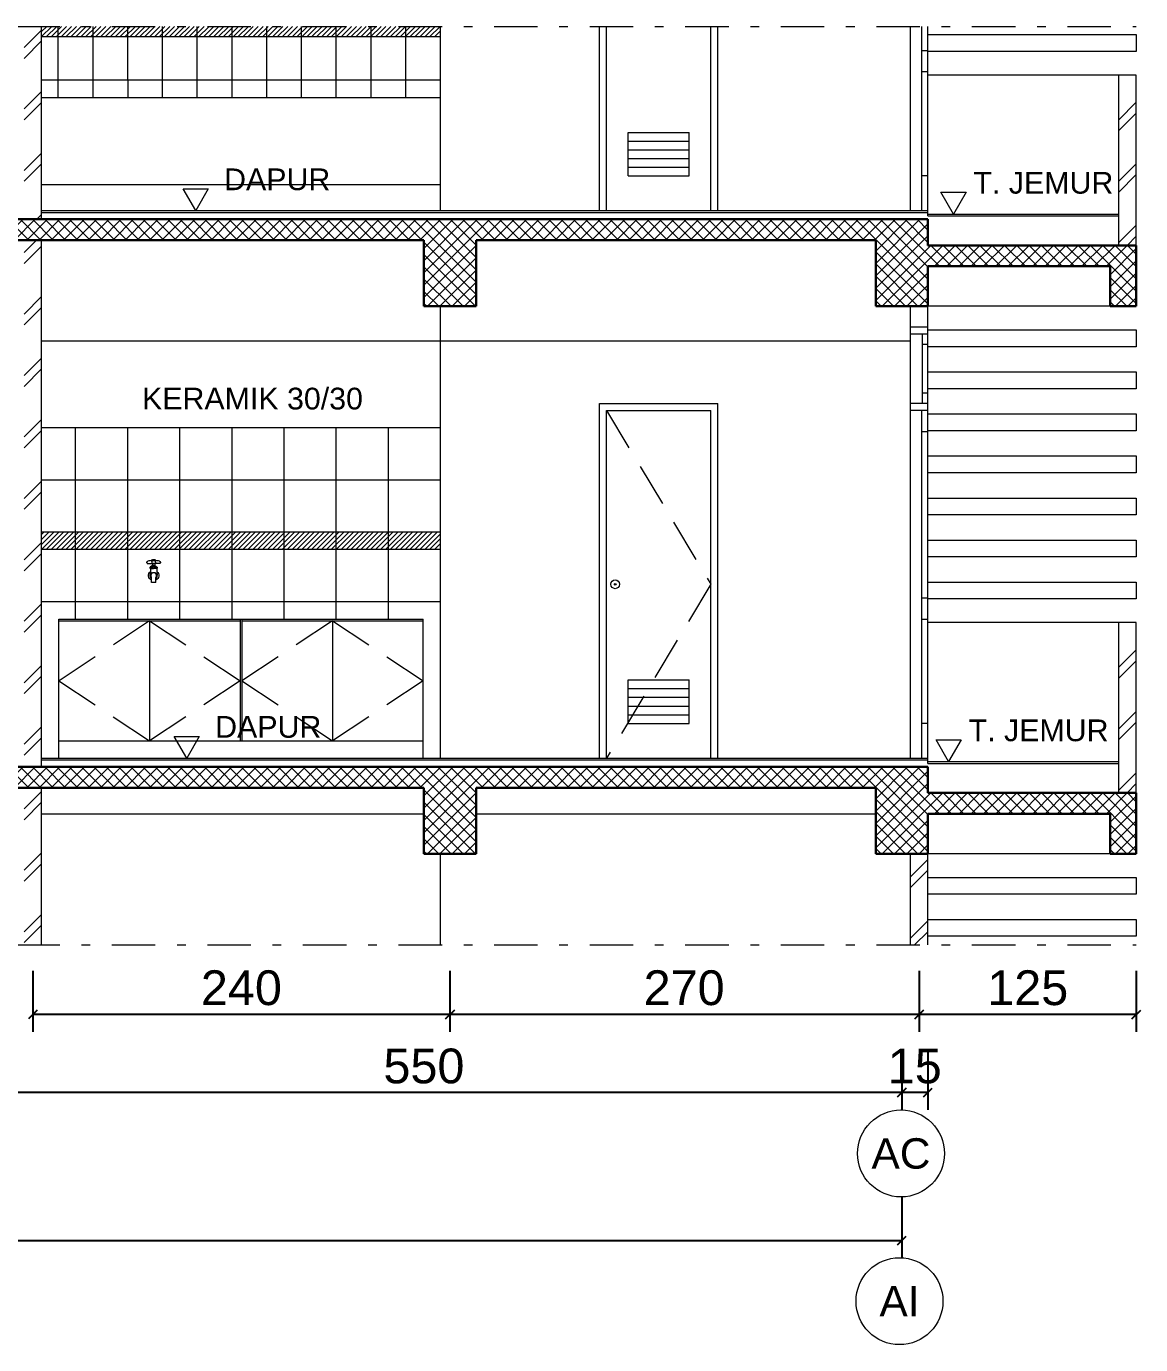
# Model space of a CAD drawing. Header units: millimetres. Extents: x -10 to 1564, y -8 to 383.
# Drawn here: x 27.46 to 40.28, y 43.85 to 59.02 of the extents above; entities that cross this region are included whole.
import ezdxf
from ezdxf.enums import TextEntityAlignment as Align

# ---------------------------------------------------------------- set-up
doc = ezdxf.new("R2010")
doc.units = ezdxf.units.MM
doc.header["$MEASUREMENT"] = 0
doc.linetypes.add('DASHDOT', pattern=[1, 0.5, -0.25, 0, -0.25])
doc.linetypes.add('HIDDEN', pattern=[0.375, 0.25, -0.125])
doc.layers.get('0').update_dxf_attribs({"lineweight": 5})
for name, color, linetype, lineweight in [('ars', 11, 'Continuous', 0), ('ars @ 1', 11, 'Continuous', 0), ('BLK', 1, 'Continuous', 30), ('KUSEN', 6, 'Continuous', 15), ('LAN', 7, 'Continuous', 9), ('not', 7, 'Continuous', 20), ('tem', 5, 'Continuous', 20), ('U', 6, 'Continuous', 20)]:
    doc.layers.add(name, color=color, linetype=linetype, lineweight=lineweight)
doc.styles.add('S', font='SIMPLEX', dxfattribs={"width": 1.1})
doc.styles.get("Standard").update_dxf_attribs({"font": 'arial.ttf'})
doc.dimstyles.new('SK-50', dxfattribs={"dimscale": 0, "dimtxt": 0.4, "dimasz": 0.1, "dimexe": 0.2, "dimexo": 0, "dimgap": 0.1, "dimtad": 1, "dimdec": 0, "dimlfac": 50, "dimzin": 0, "dimdsep": 46, "dimtxsty": 'Standard', "dimblk": 'OBLIQUE', "dimcen": 0.09, "dimclrd": 256, "dimclre": 256, "dimclrt": 256, "dimadec": 0, "dimazin": 0, "dimtfac": 1, "dimtdec": 0, "dimtofl": 0, "dimtmove": 0, "dimatfit": 3, "dimldrblk": 'OBLIQUE', "dimfxl": 0, "dimtolj": 1, "dimtzin": 0, "dimarcsym": 0})

# ---------------------------------------------------------------- blocks, each defined once
blk = doc.blocks.new('KRAN DPN')
for p, q in [((-0.0068, 0.056), (-0.0068, 0.0577)), ((0, 0.0556), (-0.0009, 0.0556)), ((0, 0.0556), (0.0009, 0.0556)), ((0.0068, 0.056), (0.0068, 0.0577)), ((-0.0255, 0.044), (0, 0.044)), ((-0.012, 0.0236), (-0.012, 0.0058)), ((-0.012, 0.0236), (0, 0.0236)), ((-0.005, 0.0356), (-0.0116, 0.0311)), ((-0.0069, 0.0496), (-0.0069, 0.044)), ((-0.005, 0.0356), (0, 0.0356)), ((-0.0044, 0.044), (-0.0044, 0.0357)), ((-0.0044, 0.0436), (-0.0044, 0.0357)), ((0.0255, 0.044), (0, 0.044)), ((0.005, 0.0356), (0, 0.0356)), ((0.012, 0.0236), (0, 0.0236)), ((0.0044, 0.044), (0.0044, 0.0357)), ((0.005, 0.0356), (0.0116, 0.0311)), ((0.0069, 0.0496), (0.0069, 0.044)), ((0.012, 0.0236), (0.012, 0.0058)), ((-0.0084, -0.0295), (-0.0084, -0.0107)), ((0.0084, -0.0295), (0.0084, -0.0107))]:
    blk.add_line(p, q)
for points in [[(-0.0093, 0.0249, -0.135076), (-0.01, 0.0251, -0.106889), (-0.0107, 0.0258, -0.081996), (-0.0112, 0.0268, -0.070252), (-0.0114, 0.0281, -0.070252), (-0.0112, 0.0295, -0.081996), (-0.0107, 0.0305, -0.106889), (-0.01, 0.0312, -0.135076), (-0.0093, 0.0314, -0.135076), (-0.0086, 0.0312, -0.106889), (-0.0078, 0.0305, -0.081996), (-0.0073, 0.0295, -0.070252), (-0.0071, 0.0281, -0.070252), (-0.0073, 0.0268, -0.081996), (-0.0078, 0.0258, -0.106889), (-0.0086, 0.0251, -0.135076)], [(0.0093, 0.0249, 0.135076), (0.01, 0.0251, 0.106889), (0.0107, 0.0258, 0.081996), (0.0112, 0.0268, 0.070252), (0.0114, 0.0281, 0.070252), (0.0112, 0.0295, 0.081996), (0.0107, 0.0305, 0.106889), (0.01, 0.0312, 0.135076), (0.0093, 0.0314, 0.135076), (0.0086, 0.0312, 0.106889), (0.0078, 0.0305, 0.081996), (0.0073, 0.0295, 0.070252), (0.0071, 0.0281, 0.070252), (0.0073, 0.0268, 0.081996), (0.0078, 0.0258, 0.106889), (0.0086, 0.0251, 0.135076)], [(-0.0084, -0.0295, 0.335448), (-0.0082, -0.0298, 0.039851), (-0.0059, -0.0302, 0.01707), (-0.0035, -0.0304, 0.012148), (0, -0.0305, 0.012148), (0.0035, -0.0304, 0.01707), (0.0059, -0.0302, 0.039851), (0.0082, -0.0298, 0.335448), (0.0084, -0.0295, 0.335448), (0.0082, -0.0293, 0.039851), (0.0059, -0.0288, 0.01707), (0.0035, -0.0286, 0.012148), (0, -0.0285, 0.012148), (-0.0035, -0.0286, 0.01707), (-0.0059, -0.0288, 0.039851), (-0.0082, -0.0293, 0.335448)]]:
    blk.add_lwpolyline(points, format="xyb", close=True)
for points in [[(0, 0.0252, -0.069918), (-0.002, 0.0255, -0.08174), (-0.0035, 0.0262, -0.106925), (-0.0045, 0.0273, -0.135638), (-0.0048, 0.0284, -0.135638), (-0.0045, 0.0295, -0.106925), (-0.0035, 0.0306, -0.08174), (-0.002, 0.0313, -0.069918), (0, 0.0316, -0.069918)], [(0, 0.0252, 0.069918), (0.002, 0.0255, 0.08174), (0.0035, 0.0262, 0.106925), (0.0045, 0.0273, 0.135638), (0.0048, 0.0284, 0.135638), (0.0045, 0.0295, 0.106925), (0.0035, 0.0306, 0.08174), (0.002, 0.0313, 0.069918), (0, 0.0316, 0.069918)]]:
    blk.add_lwpolyline(points, format="xyb")
for centre, radius, start, end in [((-0.0178, 0.0468), 0.0082, 86.021, 200.2935), ((-0.0014, -0.0518), 0.1079, 89.2732, 98.4366), ((-0.0009, 0.0496), 0.006, 90, 180), ((0.0002, 0.0318), 0.0269, 90.4162, 105.0874), ((-0.0002, 0.0318), 0.0269, 74.9126, 89.5838), ((0.0014, -0.0518), 0.1079, 81.5634, 90.7268), ((0.0009, 0.0496), 0.006, 0, 90), ((0.0178, 0.0468), 0.0082, 339.7065, 93.979), ((-0.0006, -0.0034), 0.0192, 126.5275, 246.031), ((-0.0086, 0.0266), 0.0054, 124.3, 175.2185), ((-0.0086, 0.0278), 0.0054, 188.1598, 231.4655), ((0.0126, -0.002), 0.0258, 162.5463, 215.4552), ((0.0072, -0.0035), 0.0172, 149.7355, 204.8477), ((0, 0), 0.00923, 33.9868, 146.0132), ((-0.0072, -0.0035), 0.0172, 335.1523, 30.2645), ((0.0006, -0.0034), 0.0192, 293.969, 53.4725), ((-0.0126, -0.002), 0.0258, 324.5448, 17.4537), ((0.0086, 0.0266), 0.0054, 4.7815, 55.7), ((0.0086, 0.0278), 0.0054, 308.5345, 351.8402)]:
    blk.add_arc(centre, radius, start, end)
blk = doc.blocks.new('_Oblique')
at = {"color": 0, "linetype": 'ByBlock', "lineweight": -2}
blk.add_line((-0.5, -0.5), (0.5, 0.5), dxfattribs=at)
blk = doc.blocks.new('*D208')
at = {"layer": 'Defpoints', "color": 0}
for p in [(26.533, 47.249), (37.533, 47.249), (26.533, 46.749)]:
    blk.add_point(p, dxfattribs=at)
at = {"layer": 'U', "lineweight": -2}
for p, q in [((26.533, 47.249), (26.533, 46.549)), ((37.533, 47.249), (37.533, 46.549)), ((37.533, 46.749), (26.533, 46.749))]:
    blk.add_line(p, q, dxfattribs=at)
at = {"layer": 'U', "lineweight": -2, "xscale": 0.1, "yscale": 0.1, "zscale": 0.1, "rotation": 180}
blk.add_blockref('_Oblique', (26.533, 46.749), dxfattribs=at)
at = {"layer": 'U', "lineweight": -2, "xscale": 0.1, "yscale": 0.1, "zscale": 0.1}
blk.add_blockref('_Oblique', (37.533, 46.749), dxfattribs=at)
at = {"layer": 'U', "insert": (32.033, 47.053), "char_height": 0.4, "attachment_point": 5}
blk.add_mtext('\\A1;550', dxfattribs=at)
blk = doc.blocks.new('*D209')
at = {"layer": 'Defpoints', "color": 0}
for p in [(27.532, 48.149), (32.333, 48.149), (27.532, 47.649)]:
    blk.add_point(p, dxfattribs=at)
at = {"layer": 'U', "lineweight": -2}
for p, q in [((27.532, 48.149), (27.532, 47.449)), ((32.333, 48.149), (32.333, 47.449)), ((32.333, 47.649), (27.532, 47.649))]:
    blk.add_line(p, q, dxfattribs=at)
at = {"layer": 'U', "lineweight": -2, "xscale": 0.1, "yscale": 0.1, "zscale": 0.1, "rotation": 180}
blk.add_blockref('_Oblique', (27.532, 47.649), dxfattribs=at)
at = {"layer": 'U', "lineweight": -2, "xscale": 0.1, "yscale": 0.1, "zscale": 0.1}
blk.add_blockref('_Oblique', (32.333, 47.649), dxfattribs=at)
at = {"layer": 'U', "insert": (29.932, 47.953), "char_height": 0.4, "attachment_point": 5}
blk.add_mtext('\\A1;240', dxfattribs=at)
blk = doc.blocks.new('*D210')
at = {"layer": 'Defpoints', "color": 0}
for p in [(32.333, 48.149), (37.733, 48.149), (32.333, 47.649)]:
    blk.add_point(p, dxfattribs=at)
at = {"layer": 'U', "lineweight": -2}
for p, q in [((32.333, 48.149), (32.333, 47.449)), ((37.733, 48.149), (37.733, 47.449)), ((37.733, 47.649), (32.333, 47.649))]:
    blk.add_line(p, q, dxfattribs=at)
at = {"layer": 'U', "lineweight": -2, "xscale": 0.1, "yscale": 0.1, "zscale": 0.1, "rotation": 180}
blk.add_blockref('_Oblique', (32.333, 47.649), dxfattribs=at)
at = {"layer": 'U', "lineweight": -2, "xscale": 0.1, "yscale": 0.1, "zscale": 0.1}
blk.add_blockref('_Oblique', (37.733, 47.649), dxfattribs=at)
at = {"layer": 'U', "insert": (35.028, 47.953), "char_height": 0.4, "attachment_point": 5}
blk.add_mtext('\\A1;270', dxfattribs=at)
blk = doc.blocks.new('*D211')
at = {"layer": 'Defpoints', "color": 0}
for p in [(37.733, 48.149), (40.233, 48.149), (37.733, 47.649)]:
    blk.add_point(p, dxfattribs=at)
at = {"layer": 'U', "lineweight": -2}
for p, q in [((37.733, 48.149), (37.733, 47.449)), ((40.233, 48.149), (40.233, 47.449)), ((40.233, 47.649), (37.733, 47.649))]:
    blk.add_line(p, q, dxfattribs=at)
at = {"layer": 'U', "lineweight": -2, "xscale": 0.1, "yscale": 0.1, "zscale": 0.1, "rotation": 180}
blk.add_blockref('_Oblique', (37.733, 47.649), dxfattribs=at)
at = {"layer": 'U', "lineweight": -2, "xscale": 0.1, "yscale": 0.1, "zscale": 0.1}
blk.add_blockref('_Oblique', (40.233, 47.649), dxfattribs=at)
at = {"layer": 'U', "insert": (38.983, 47.953), "char_height": 0.4, "attachment_point": 5}
blk.add_mtext('\\A1;125', dxfattribs=at)
blk = doc.blocks.new('*D212')
at = {"layer": 'Defpoints', "color": 0}
for p in [(37.533, 47.249), (37.833, 47.249), (37.533, 46.749)]:
    blk.add_point(p, dxfattribs=at)
at = {"layer": 'U', "lineweight": -2}
for p, q in [((37.533, 47.249), (37.533, 46.549)), ((37.833, 47.249), (37.833, 46.549)), ((37.833, 46.749), (37.533, 46.749))]:
    blk.add_line(p, q, dxfattribs=at)
at = {"layer": 'U', "lineweight": -2, "xscale": 0.1, "yscale": 0.1, "zscale": 0.1, "rotation": 180}
blk.add_blockref('_Oblique', (37.533, 46.749), dxfattribs=at)
at = {"layer": 'U', "lineweight": -2, "xscale": 0.1, "yscale": 0.1, "zscale": 0.1}
blk.add_blockref('_Oblique', (37.833, 46.749), dxfattribs=at)
at = {"layer": 'U', "insert": (37.683, 47.053), "char_height": 0.4, "attachment_point": 5}
blk.add_mtext('\\A1;15', dxfattribs=at)
blk = doc.blocks.new('PEIL')
blk.add_lwpolyline([(-0.188, 0.325), (0.188, 0.325), (0, 0)], close=True)
at = {"style": 'S', "width": 1.1, "flags": 4}
blk.add_attdef('CAT', (0.265, 0.036), '', height=0.2, dxfattribs=at)
blk = doc.blocks.new('NAV')
blk.add_circle((0, -0.4), 0.4)
at = {"style": 'S', "width": 0.75, "flags": 4}
blk.add_attdef('AV', text='', height=0.3, dxfattribs=at).set_placement((0, -0.4), align=Align.MIDDLE)
blk = doc.blocks.new('*D213')
at = {"layer": 'Defpoints', "color": 0}
for p in [(11.341, 45.549), (37.533, 45.549), (37.533, 45.049)]:
    blk.add_point(p, dxfattribs=at)
at = {"layer": 'U', "lineweight": -2}
for p, q in [((11.341, 45.549), (11.341, 44.849)), ((37.533, 45.549), (37.533, 44.849)), ((11.341, 45.049), (37.533, 45.049))]:
    blk.add_line(p, q, dxfattribs=at)
at = {"layer": 'U', "lineweight": -2, "xscale": 0.1, "yscale": 0.1, "zscale": 0.1, "rotation": 180}
blk.add_blockref('_Oblique', (11.341, 45.049), dxfattribs=at)
at = {"layer": 'U', "lineweight": -2, "xscale": 0.1, "yscale": 0.1, "zscale": 0.1}
blk.add_blockref('_Oblique', (37.533, 45.049), dxfattribs=at)
at = {"layer": 'U', "insert": (24.066, 45.353), "char_height": 0.4, "attachment_point": 5}
blk.add_mtext('\\A1;1290', dxfattribs=at)

msp = doc.modelspace()

# ---------------------------------------------------------------- hatches: boundary and pattern name
at = {"layer": 'ars', "linetype": 'ByBlock'}
h = msp.add_hatch(dxfattribs=at)
h.set_pattern_fill('_USER', color=256, scale=0.04, angle=45, pattern_type=0)
h.set_pattern_definition([(45, (-60.556034, 42.49696), (-0.028284271, 0.028284271), [])])
h.paths.add_polyline_path([(27.632, 59.017), (32.224, 59.017), (32.224, 58.897), (27.632, 58.897)])
at = {"layer": 'ars'}
h = msp.add_hatch(dxfattribs=at)
h.set_pattern_fill('_USER', color=256, scale=0.1, angle=45, double=1, pattern_type=0)
h.set_pattern_definition([(45, (-0.74128, 50.84065), (-0.07071068, 0.07071068), []), (135, (-0.74128, 50.84065), (-0.07071068, -0.07071068), [])])
h.paths.add_polyline_path([(11.041, 56.257), (11.041, 55.797), (11.641, 55.797), (11.641, 56.557), (16.241, 56.557), (16.241, 55.797), (16.841, 55.797), (16.841, 56.557), (21.034, 56.557), (21.034, 55.797), (21.634, 55.797), (21.634, 56.557), (26.433, 56.557), (26.433, 55.797), (27.033, 55.797), (27.033, 56.557), (32.033, 56.557), (32.033, 55.797), (32.633, 55.797), (32.633, 56.557), (37.233, 56.557), (37.233, 55.797), (37.833, 55.797), (37.833, 56.257), (39.933, 56.257), (39.933, 55.797), (40.233, 55.797), (40.233, 56.497), (37.833, 56.497), (37.833, 56.797), (11.041, 56.797), (11.041, 56.497), (8.641, 56.497), (8.641, 55.797), (8.941, 55.797), (8.941, 56.257)])
at = {"layer": 'ars', "linetype": 'ByBlock'}
h = msp.add_hatch(dxfattribs=at)
h.set_pattern_fill('_USER', color=256, scale=0.04, angle=45, pattern_type=0)
h.set_pattern_definition([(45, (-60.556034, 36.59696), (-0.028284271, 0.028284271), [])])
h.paths.add_polyline_path([(32.224, 52.997), (27.632, 52.997), (27.632, 53.197), (32.224, 53.197)])
at = {"layer": 'ars'}
h = msp.add_hatch(dxfattribs=at)
h.set_pattern_fill('_USER', color=256, scale=0.1, angle=45, double=1, pattern_type=0)
h.set_pattern_definition([(45, (-0.74128, 44.54065), (-0.07071068, 0.07071068), []), (135, (-0.74128, 44.54065), (-0.07071068, -0.07071068), [])])
h.paths.add_polyline_path([(11.041, 49.957), (11.041, 49.497), (11.641, 49.497), (11.641, 50.257), (16.241, 50.257), (16.241, 49.497), (16.841, 49.497), (16.841, 50.257), (21.034, 50.257), (21.034, 49.497), (21.634, 49.497), (21.634, 50.257), (26.433, 50.257), (26.433, 49.497), (27.033, 49.497), (27.033, 50.257), (32.033, 50.257), (32.033, 49.497), (32.633, 49.497), (32.633, 50.257), (37.233, 50.257), (37.233, 49.497), (37.833, 49.497), (37.833, 49.957), (39.933, 49.957), (39.933, 49.497), (40.233, 49.497), (40.233, 50.197), (37.833, 50.197), (37.833, 50.497), (11.041, 50.497), (11.041, 50.197), (8.641, 50.197), (8.641, 49.497), (8.941, 49.497), (8.941, 49.957)])
at = {"layer": 'ars @ 1'}
h = msp.add_hatch(dxfattribs=at)
h.set_pattern_fill('TEMBOK', color=256, scale=0.5, style=0, double=1)
h.set_pattern_definition([(45, (22.08365, 37.8691), (-0.353553, 0.353553), []), (45, (22.20865, 37.8691), (-0.353553, 0.353553), [])])
h.paths.add_polyline_path([(27.432, 56.797), (27.632, 56.797), (27.632, 59.017), (27.432, 59.017)])
h = msp.add_hatch(dxfattribs=at)
h.set_pattern_fill('TEMBOK', color=256, scale=0.5, style=0, double=1)
h.set_pattern_definition([(45, (9.5001, 37.3094), (-0.3535534, 0.3535534), []), (45, (9.6251, 37.3094), (-0.3535534, 0.3535534), [])])
h.paths.add_polyline_path([(40.033, 56.497), (40.233, 56.497), (40.233, 58.457), (40.033, 58.457)])
h = msp.add_hatch(dxfattribs=at)
h.set_pattern_fill('TEMBOK', color=256, scale=0.5, style=0, double=1)
h.set_pattern_definition([(45, (22.08365, 35.5094), (-0.353553, 0.353553), []), (45, (22.20865, 35.5094), (-0.353553, 0.353553), [])])
h.paths.add_polyline_path([(27.432, 50.497), (27.632, 50.497), (27.632, 56.557), (27.432, 56.557)])
h = msp.add_hatch(dxfattribs=at)
h.set_pattern_fill('TEMBOK', color=256, scale=0.5, style=0, double=1)
h.set_pattern_definition([(45, (9.5001, 31.0094), (-0.3535534, 0.3535534), []), (45, (9.6251, 31.0094), (-0.3535534, 0.3535534), [])])
h.paths.add_polyline_path([(40.033, 50.197), (40.233, 50.197), (40.233, 52.157), (40.033, 52.157)])
h = msp.add_hatch(dxfattribs=at)
h.set_pattern_fill('TEMBOK', color=256, scale=0.5, style=0, double=1)
h.set_pattern_definition([(45, (22.08365, 29.1094), (-0.353553, 0.353553), []), (45, (22.20865, 29.1094), (-0.353553, 0.353553), [])])
h.paths.add_polyline_path([(27.432, 48.449), (27.632, 48.449), (27.632, 50.257), (27.432, 50.257)])
h = msp.add_hatch(dxfattribs=at)
h.set_pattern_fill('TEMBOK', color=256, scale=0.5, style=0, double=1)
h.set_pattern_definition([(45, (11.9001, 28.4494), (-0.3535534, 0.3535534), []), (45, (12.0251, 28.4494), (-0.3535534, 0.3535534), [])])
h.paths.add_polyline_path([(37.633, 48.449), (37.833, 48.449), (37.833, 49.597), (37.633, 49.597)])

# ---------------------------------------------------------------- linework, layer by layer
at = {"layer": 'ars'}
for p, q in [((27.824, 58.197), (27.824, 59.017)), ((28.224, 58.197), (28.224, 59.017)), ((29.024, 58.197), (29.024, 59.017)), ((29.424, 58.197), (29.424, 59.017)), ((29.824, 58.197), (29.824, 59.017)), ((30.224, 58.197), (30.224, 59.017)), ((30.624, 58.197), (30.624, 59.017)), ((31.024, 58.197), (31.024, 59.017)), ((31.424, 58.197), (31.424, 59.017)), ((31.824, 58.197), (31.824, 59.017)), ((32.224, 58.897), (27.632, 58.897)), ((28.624, 58.397), (28.624, 58.197)), ((34.385, 57.797), (35.085, 57.797)), ((34.385, 57.297), (34.385, 57.797)), ((35.085, 57.297), (35.085, 57.797)), ((34.385, 57.697), (35.085, 57.697)), ((34.385, 57.597), (35.085, 57.597)), ((34.385, 57.497), (35.085, 57.497)), ((34.385, 57.397), (35.085, 57.397)), ((34.385, 57.297), (35.085, 57.297)), ((32.224, 54.397), (27.632, 54.397)), ((28.024, 52.197), (28.024, 54.397)), ((28.624, 52.197), (28.624, 54.397)), ((29.224, 52.197), (29.224, 54.397)), ((29.824, 52.197), (29.824, 54.397)), ((30.424, 52.197), (30.424, 54.397)), ((31.024, 52.197), (31.024, 54.397)), ((31.624, 52.197), (31.624, 54.397)), ((32.224, 53.797), (27.632, 53.797)), ((32.224, 53.197), (27.632, 53.197)), ((32.224, 52.997), (27.632, 52.997)), ((34.385, 51.497), (35.085, 51.497)), ((34.385, 50.997), (34.385, 51.497)), ((35.085, 50.997), (35.085, 51.497)), ((34.385, 51.397), (35.085, 51.397)), ((34.385, 51.297), (35.085, 51.297)), ((34.385, 51.197), (35.085, 51.197)), ((34.385, 51.097), (35.085, 51.097)), ((34.385, 50.997), (35.085, 50.997))]:
    msp.add_line(p, q, dxfattribs=at)
at = {"layer": 'ars', "linetype": 'HIDDEN', "ltscale": 2}
for p, q in [((34.135, 54.597), (35.335, 52.597)), ((35.335, 52.597), (34.135, 50.597)), ((28.875, 52.177), (27.832, 51.487)), ((28.875, 52.177), (29.918, 51.487)), ((30.981, 52.177), (29.938, 51.487)), ((30.981, 52.177), (32.024, 51.487)), ((27.832, 51.487), (28.875, 50.797)), ((29.918, 51.487), (28.875, 50.797)), ((29.938, 51.487), (30.981, 50.797)), ((32.024, 51.487), (30.981, 50.797))]:
    msp.add_line(p, q, dxfattribs=at)
at = {"layer": 'ars', "linetype": 'ByBlock'}
for points in [[(37.833, 58.923), (40.233, 58.923), (40.233, 58.729), (37.833, 58.729)], [(37.833, 55.525), (40.233, 55.525), (40.233, 55.331), (37.833, 55.331)], [(37.833, 55.041), (40.233, 55.041), (40.233, 54.848), (37.833, 54.848)], [(37.833, 54.558), (40.233, 54.558), (40.233, 54.364), (37.833, 54.364)], [(37.833, 54.074), (40.233, 54.074), (40.233, 53.88), (37.833, 53.88)], [(37.833, 53.59), (40.233, 53.59), (40.233, 53.396), (37.833, 53.396)], [(37.833, 53.106), (40.233, 53.106), (40.233, 52.913), (37.833, 52.913)], [(37.833, 52.623), (40.233, 52.623), (40.233, 52.429), (37.833, 52.429)], [(37.833, 49.225), (40.233, 49.225), (40.233, 49.031), (37.833, 49.031)], [(37.833, 48.741), (40.233, 48.741), (40.233, 48.548), (37.833, 48.548)]]:
    msp.add_lwpolyline(points, dxfattribs=at)
at = {"layer": 'BLK'}
for p, q in [((11.041, 56.797), (37.833, 56.797)), ((37.833, 56.497), (37.833, 56.797)), ((27.033, 56.557), (32.033, 56.557)), ((32.033, 56.557), (32.033, 55.797)), ((32.633, 56.557), (37.233, 56.557)), ((32.633, 55.797), (32.633, 56.557)), ((37.233, 56.557), (37.233, 55.797)), ((37.833, 56.497), (40.233, 56.497)), ((40.233, 55.797), (40.233, 56.497)), ((37.833, 55.797), (37.833, 56.257)), ((37.833, 56.257), (39.933, 56.257)), ((39.933, 55.797), (39.933, 56.257)), ((32.033, 55.797), (32.633, 55.797)), ((37.233, 55.797), (37.833, 55.797)), ((39.933, 55.797), (40.233, 55.797)), ((39.933, 55.797), (40.233, 55.797)), ((11.041, 50.497), (37.833, 50.497)), ((37.833, 50.197), (37.833, 50.497)), ((27.033, 50.257), (32.033, 50.257)), ((32.033, 50.257), (32.033, 49.497)), ((32.633, 50.257), (37.233, 50.257)), ((32.633, 49.497), (32.633, 50.257)), ((37.233, 50.257), (37.233, 49.497)), ((37.833, 50.197), (40.233, 50.197)), ((40.233, 49.497), (40.233, 50.197)), ((37.833, 49.497), (37.833, 49.957)), ((37.833, 49.957), (39.933, 49.957)), ((39.933, 49.497), (39.933, 49.957)), ((32.033, 49.497), (32.633, 49.497)), ((37.233, 49.497), (37.833, 49.497)), ((39.933, 49.497), (40.233, 49.497))]:
    msp.add_line(p, q, dxfattribs=at)
at = {"layer": 'KUSEN'}
for p, q in [((34.055, 56.897), (34.055, 59.017)), ((34.135, 56.897), (34.135, 59.017)), ((35.335, 56.897), (35.335, 59.017)), ((35.415, 56.897), (35.415, 59.017)), ((37.633, 56.897), (37.633, 59.017)), ((37.763, 56.897), (37.763, 59.017)), ((37.833, 56.897), (37.833, 59.017)), ((37.833, 58.737), (37.763, 58.737)), ((37.763, 58.497), (37.833, 58.497)), ((37.833, 57.297), (37.763, 57.297)), ((37.633, 50.597), (37.633, 55.557)), ((37.833, 55.557), (37.633, 55.557)), ((37.833, 50.597), (37.833, 55.557)), ((37.833, 55.477), (37.633, 55.477)), ((37.773, 54.677), (37.773, 55.477)), ((37.833, 55.357), (37.773, 55.357)), ((37.833, 54.797), (37.773, 54.797)), ((34.055, 50.597), (34.055, 54.677)), ((34.055, 54.677), (35.415, 54.677)), ((35.415, 50.597), (35.415, 54.677)), ((37.833, 54.677), (37.633, 54.677)), ((34.135, 50.597), (34.135, 54.597)), ((34.135, 54.597), (35.335, 54.597)), ((35.335, 50.597), (35.335, 54.597)), ((37.833, 54.597), (37.633, 54.597)), ((37.763, 50.597), (37.763, 54.597)), ((37.763, 54.357), (37.833, 54.357)), ((37.833, 52.437), (37.763, 52.437)), ((37.763, 52.197), (37.833, 52.197)), ((37.833, 50.997), (37.763, 50.997))]:
    msp.add_line(p, q, dxfattribs=at)
at = {"layer": 'LAN'}
for p, q in [((32.224, 58.397), (27.632, 58.397)), ((40.033, 58.457), (37.833, 58.457)), ((27.632, 58.197), (32.224, 58.197)), ((27.632, 57.197), (32.224, 57.197)), ((27.632, 56.897), (37.833, 56.897)), ((37.833, 56.837), (37.833, 56.897)), ((27.632, 56.877), (37.833, 56.877)), ((37.833, 56.857), (40.033, 56.857)), ((37.833, 56.837), (40.033, 56.837)), ((39.933, 55.797), (37.833, 55.797)), ((27.832, 52.177), (29.918, 52.177)), ((28.875, 52.177), (28.875, 50.797)), ((29.918, 52.197), (29.918, 50.797)), ((29.938, 52.197), (29.938, 50.797)), ((29.938, 52.177), (32.024, 52.177)), ((30.981, 52.177), (30.981, 50.797)), ((40.033, 52.157), (37.833, 52.157)), ((27.832, 50.797), (32.024, 50.797)), ((27.632, 50.597), (37.833, 50.597)), ((27.632, 50.577), (37.833, 50.577)), ((37.833, 50.537), (37.833, 50.597)), ((37.833, 50.557), (40.033, 50.557)), ((37.833, 50.537), (40.033, 50.537)), ((39.933, 49.497), (37.833, 49.497))]:
    msp.add_line(p, q, dxfattribs=at)
at = {"layer": 'LAN', "linetype": 'DASHDOT'}
for points in [[(8.641, 59.017), (40.233, 59.017)], [(8.641, 48.449), (40.233, 48.449)]]:
    msp.add_lwpolyline(points, dxfattribs=at)
at = {"layer": 'LAN'}
msp.add_circle((34.235, 52.597), 0.05, dxfattribs=at)
at = {"layer": 'not'}
msp.add_circle((34.235, 52.597), 0.01, dxfattribs=at)
at = {"layer": 'tem'}
for p, q in [((27.632, 56.797), (27.632, 59.017)), ((28.624, 58.397), (28.624, 59.017)), ((32.224, 56.897), (32.224, 59.017)), ((40.033, 56.497), (40.033, 58.457)), ((40.233, 58.457), (40.033, 58.457)), ((40.233, 56.497), (40.233, 58.457)), ((27.632, 50.497), (27.632, 56.557)), ((32.224, 50.597), (32.224, 55.797)), ((37.633, 55.557), (37.633, 55.797)), ((37.833, 55.557), (37.833, 55.797)), ((27.632, 55.397), (37.633, 55.397)), ((32.224, 52.397), (27.632, 52.397)), ((27.832, 52.197), (32.024, 52.197)), ((27.832, 50.597), (27.832, 52.197)), ((32.024, 50.597), (32.024, 52.197)), ((40.033, 50.197), (40.033, 52.157)), ((40.233, 52.157), (40.033, 52.157)), ((40.233, 50.197), (40.233, 52.157)), ((27.632, 48.449), (27.632, 50.257)), ((27.632, 49.957), (32.033, 49.957)), ((32.633, 49.957), (37.233, 49.957)), ((32.224, 48.449), (32.224, 49.497)), ((37.633, 48.449), (37.633, 49.497)), ((37.833, 48.449), (37.833, 49.497)), ((37.833, 48.449), (37.833, 49.497))]:
    msp.add_line(p, q, dxfattribs=at)

# ---------------------------------------------------------------- block references
at = {"layer": 'ars', "xscale": -2.975482028092249, "yscale": 2.975482028092249, "zscale": 2.975482028092249}
msp.add_blockref('KRAN DPN', (28.922, 52.707), dxfattribs=at)
at = {"layer": 'not'}
ref = msp.add_blockref('PEIL', (29.406, 56.897), dxfattribs=dict(at, xscale=0.769800358919501, yscale=0.769800358919501, zscale=0.769800358919501))
ref.add_attrib('CAT', ' DAPUR', (29.636, 57.132), dxfattribs={"layer": '0', "height": 0.25, "flags": 4})
ref = msp.add_blockref('PEIL', (38.128, 56.857), dxfattribs=dict(at, xscale=0.769800358919501, yscale=0.769800358919501, zscale=0.769800358919501))
ref.add_attrib('CAT', 'T. JEMUR', (38.358, 57.092), dxfattribs={"layer": '0', "height": 0.25, "flags": 4})
ref = msp.add_blockref('PEIL', (29.303, 50.597), dxfattribs=dict(at, xscale=0.769800358919501, yscale=0.769800358919501, zscale=0.769800358919501))
ref.add_attrib('CAT', ' DAPUR', (29.533, 50.832), dxfattribs={"layer": '0', "height": 0.25, "flags": 4})
ref = msp.add_blockref('PEIL', (38.072, 50.557), dxfattribs=dict(at, xscale=0.769800358919501, yscale=0.769800358919501, zscale=0.769800358919501))
ref.add_attrib('CAT', 'T. JEMUR', (38.303, 50.792), dxfattribs={"layer": '0', "height": 0.25, "flags": 4})
at = {"layer": 'U'}
ref = msp.add_blockref('NAV', (37.524, 46.549), dxfattribs=dict(at, xscale=1.25, yscale=1.25, zscale=1.25))
ref.add_attrib('AV', 'AC', dxfattribs={"layer": '0', "height": 0.35, "flags": 4}).set_placement((37.524, 46.049), align=Align.MIDDLE)
ref = msp.add_blockref('NAV', (37.507, 44.849), dxfattribs=dict(at, xscale=1.25, yscale=1.25, zscale=1.25))
ref.add_attrib('AV', 'AI', dxfattribs={"layer": '0', "height": 0.35, "flags": 4}).set_placement((37.507, 44.349), align=Align.MIDDLE)

# ---------------------------------------------------------------- texts
at = {"layer": 'not', "insert": (31.331, 54.859), "char_height": 0.25, "attachment_point": 3}
msp.add_mtext_dynamic_manual_height_columns('KERAMIK 30/30', width=2.56762, gutter_width=1, heights=[0], dxfattribs=at)

# ---------------------------------------------------------------- dimensions: what is measured, and where the dimension line sits
at = {"layer": 'U'}
for base, p1, p2, picture, middle in [((27.532, 47.649), (32.333, 48.149), (27.532, 48.149), '*D209', (29.932, 47.649)), ((32.333, 47.649), (37.733, 48.149), (32.333, 48.149), '*D210', (35.028, 47.649)), ((37.733, 47.649), (40.233, 48.149), (37.733, 48.149), '*D211', (38.983, 47.649)), ((26.533, 46.749), (37.533, 47.249), (26.533, 47.249), '*D208', (32.033, 46.749)), ((37.533, 46.749), (37.833, 47.249), (37.533, 47.249), '*D212', (37.683, 46.749))]:
    dim = msp.add_linear_dim(base=base, p1=p1, p2=p2, angle=180, dimstyle='SK-50', override={"dimscale": 1}, dxfattribs=at)
    dim.commit()
    dim.dimension.update_dxf_attribs({"geometry": picture, "text_midpoint": middle, "dimtype": 160})
dim = msp.add_linear_dim(base=(37.533, 45.049), p1=(11.341, 45.549), p2=(37.533, 45.549), text='1290', dimstyle='SK-50', override={"dimscale": 1}, dxfattribs=at)
dim.commit()
dim.dimension.update_dxf_attribs({"geometry": '*D213', "text_midpoint": (24.066, 45.049), "dimtype": 160})

doc.saveas('drawing.dxf')
